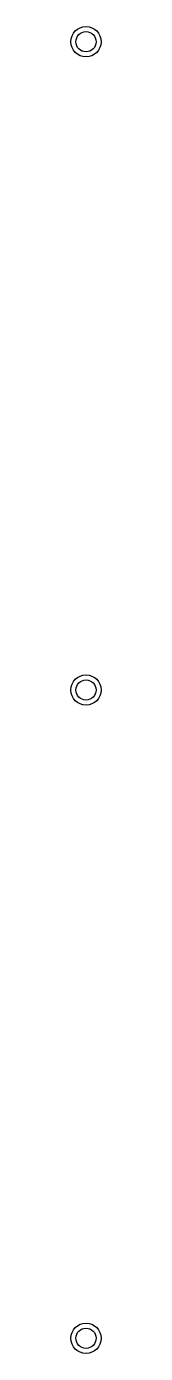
# Model space of a CAD drawing. Header units: millimetres. Extents: x -50 to 49, y -71 to 60.
# Drawn here: x -49.5 to -46.5, y -70.5 to 60.5 of the extents above.
import ezdxf

# ---------------------------------------------------------------- set-up
doc = ezdxf.new("R2010")
doc.units = ezdxf.units.MM
doc.layers.add('STANDOFF_BOSSES', color=1, linetype='Continuous')

msp = doc.modelspace()

# ---------------------------------------------------------------- linework, layer by layer
at = {"layer": 'STANDOFF_BOSSES'}
for centre, radius in [((-48, 58.95), 1.5), ((-48, 58.95), 1), ((-48, -5.05), 1.5), ((-48, -5.05), 1), ((-48, -69.05), 1.5), ((-48, -69.05), 1)]:
    msp.add_circle(centre, radius, dxfattribs=at)

doc.saveas('drawing.dxf')
